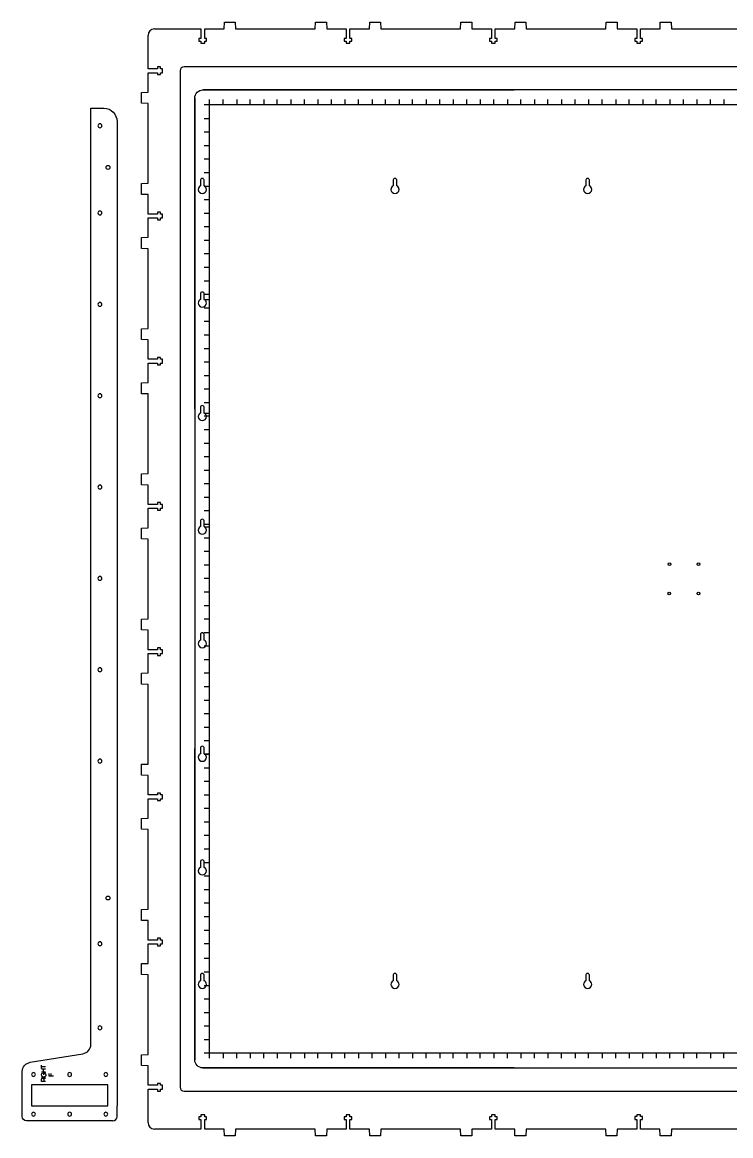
# Model space of a CAD drawing. Header units: millimetres. Extents: x -1108 to -58, y -862 to -39.
# Drawn here: x -1108 to -584, y -862 to -39 of the extents above; entities that cross this region are included whole.
import ezdxf

# ---------------------------------------------------------------- set-up
doc = ezdxf.new("R2010")
doc.units = ezdxf.units.MM
doc.layers.add('CUTS', color=1, linetype='Continuous', true_color=0xff0000)
doc.layers.add('TEXT', color=5, linetype='Continuous', true_color=0x0000ff)

msp = doc.modelspace()

# ---------------------------------------------------------------- linework, layer by layer
at = {"layer": 'CUTS', "color": 1, "lineweight": 25, "true_color": 0xff0000}
for p, q in [((-958.39, -43.39), (-958.19, -38.51)), ((-958.19, -38.51), (-950.16, -38.51)), ((-950.16, -38.51), (-949.96, -43.39)), ((-891.07, -43.39), (-890.87, -38.51)), ((-890.87, -38.51), (-882.83, -38.51)), ((-882.83, -38.51), (-882.63, -43.39)), ((-851.05, -43.39), (-850.85, -38.51)), ((-850.85, -38.51), (-842.82, -38.51)), ((-842.82, -38.51), (-842.62, -43.39)), ((-783.73, -43.39), (-783.53, -38.51)), ((-783.53, -38.51), (-775.49, -38.51)), ((-775.49, -38.51), (-775.29, -43.39)), ((-743.71, -43.39), (-743.51, -38.51)), ((-743.51, -38.51), (-735.48, -38.51)), ((-735.48, -38.51), (-735.28, -43.39)), ((-676.39, -43.39), (-676.19, -38.51)), ((-676.19, -38.51), (-668.15, -38.51)), ((-668.15, -38.51), (-667.95, -43.39)), ((-636.37, -43.39), (-636.17, -38.51)), ((-636.17, -38.51), (-628.14, -38.51)), ((-628.14, -38.51), (-627.94, -43.39)), ((-1014.67, -58.58), (-1014.67, -48.19)), ((-1009.87, -43.38), (-975.59, -43.38)), ((-975.59, -43.38), (-975.59, -50.4)), ((-972.79, -50.4), (-972.79, -43.38)), ((-972.79, -43.38), (-958.39, -43.39)), ((-949.96, -43.39), (-891.07, -43.39)), ((-882.63, -43.39), (-868.25, -43.39)), ((-868.25, -43.39), (-868.25, -50.4)), ((-865.45, -50.4), (-865.45, -43.38)), ((-865.45, -43.38), (-851.05, -43.39)), ((-842.62, -43.39), (-783.73, -43.39)), ((-775.29, -43.39), (-760.91, -43.39)), ((-760.91, -43.39), (-760.91, -50.4)), ((-758.11, -50.4), (-758.11, -43.38)), ((-758.11, -43.38), (-743.71, -43.39)), ((-735.28, -43.39), (-676.39, -43.39)), ((-667.95, -43.39), (-653.57, -43.39)), ((-653.57, -43.39), (-653.57, -50.4)), ((-650.77, -50.4), (-650.77, -43.38)), ((-650.77, -43.38), (-636.37, -43.39)), ((-627.94, -43.39), (-569.05, -43.39)), ((-975.59, -50.4), (-976.99, -50.4)), ((-976.99, -50.4), (-976.99, -52.6)), ((-976.99, -52.6), (-975.59, -52.6)), ((-975.59, -52.6), (-975.59, -54.05)), ((-975.59, -54.05), (-972.79, -54.05)), ((-971.39, -50.4), (-972.79, -50.4)), ((-972.79, -52.6), (-971.39, -52.6)), ((-972.79, -54.05), (-972.79, -52.6)), ((-971.39, -52.6), (-971.39, -50.4)), ((-868.25, -50.4), (-869.65, -50.4)), ((-869.65, -50.4), (-869.65, -52.6)), ((-869.65, -52.6), (-868.25, -52.6)), ((-868.25, -52.6), (-868.25, -54.05)), ((-868.25, -54.05), (-865.45, -54.05)), ((-864.05, -50.4), (-865.45, -50.4)), ((-865.45, -54.05), (-865.45, -52.6)), ((-865.45, -52.6), (-864.05, -52.6)), ((-864.05, -52.6), (-864.05, -50.4)), ((-760.91, -50.4), (-762.31, -50.4)), ((-762.31, -50.4), (-762.31, -52.6)), ((-762.31, -52.6), (-760.91, -52.6)), ((-760.91, -52.6), (-760.91, -54.05)), ((-760.91, -54.05), (-758.11, -54.05)), ((-756.71, -50.4), (-758.11, -50.4)), ((-758.11, -54.05), (-758.11, -52.6)), ((-758.11, -52.6), (-756.71, -52.6)), ((-756.71, -52.6), (-756.71, -50.4)), ((-653.57, -50.4), (-654.97, -50.4)), ((-654.97, -50.4), (-654.97, -52.6)), ((-654.97, -52.6), (-653.57, -52.6)), ((-653.57, -52.6), (-653.57, -54.05)), ((-653.57, -54.05), (-650.77, -54.05)), ((-649.37, -50.4), (-650.77, -50.4)), ((-650.77, -54.05), (-650.77, -52.6)), ((-650.77, -52.6), (-649.37, -52.6)), ((-649.37, -52.6), (-649.37, -50.4)), ((-1014.67, -72.98), (-1014.67, -58.58)), ((-1007.65, -72.98), (-1014.67, -72.98)), ((-1005.45, -71.58), (-1007.65, -71.58)), ((-1007.65, -71.58), (-1007.65, -72.98)), ((-1005.45, -72.98), (-1005.45, -71.58)), ((-1004.01, -72.98), (-1005.45, -72.98)), ((-1004.01, -75.78), (-1004.01, -72.98)), ((-232.23, -71.39), (-987.96, -71.4)), ((-1014.67, -75.78), (-1007.65, -75.78)), ((-1014.67, -90.15), (-1014.67, -75.78)), ((-1007.65, -75.78), (-1007.65, -77.18)), ((-1007.65, -77.18), (-1005.45, -77.18)), ((-1005.45, -77.18), (-1005.45, -75.78)), ((-1005.45, -75.78), (-1004.01, -75.78)), ((-990.96, -74.4), (-990.96, -825.74)), ((-1019.54, -90.35), (-1014.67, -90.15)), ((-1019.54, -98.39), (-1019.54, -90.35)), ((-263.24, -88.55), (-974.14, -88.55)), ((-1014.67, -98.59), (-1019.54, -98.39)), ((-1014.67, -157.49), (-1014.67, -98.59)), ((-980.15, -94.55), (-980.15, -805.45)), ((-1037.56, -112.01), (-1037.55, -358.62)), ((-1019.54, -157.69), (-1014.67, -157.49)), ((-1019.54, -165.72), (-1019.54, -157.69)), ((-1014.67, -165.92), (-1019.54, -165.72)), ((-1014.67, -180.32), (-1014.67, -165.92)), ((-1007.65, -180.32), (-1014.67, -180.32)), ((-1005.45, -178.92), (-1007.65, -178.92)), ((-1007.65, -178.92), (-1007.65, -180.32)), ((-1005.45, -180.32), (-1005.45, -178.92)), ((-1004.01, -180.32), (-1005.45, -180.32)), ((-1004.01, -183.12), (-1004.01, -180.32)), ((-1014.67, -183.12), (-1007.65, -183.12)), ((-1014.67, -197.49), (-1014.67, -183.12)), ((-1007.65, -183.12), (-1007.65, -184.52)), ((-1007.65, -184.52), (-1005.45, -184.52)), ((-1005.45, -184.52), (-1005.45, -183.12)), ((-1005.45, -183.12), (-1004.01, -183.12)), ((-1019.54, -197.69), (-1014.67, -197.49)), ((-1019.54, -205.73), (-1019.54, -197.69)), ((-1014.67, -205.93), (-1019.54, -205.73)), ((-1014.67, -264.83), (-1014.67, -205.93)), ((-1019.54, -265.03), (-1014.67, -264.83)), ((-1019.54, -273.06), (-1019.54, -265.03)), ((-1014.67, -273.26), (-1019.54, -273.06)), ((-1014.67, -287.66), (-1014.67, -273.26)), ((-1007.65, -287.66), (-1014.67, -287.66)), ((-1005.45, -286.26), (-1007.65, -286.26)), ((-1007.65, -286.26), (-1007.65, -287.66)), ((-1005.45, -287.66), (-1005.45, -286.26)), ((-1004.01, -287.66), (-1005.45, -287.66)), ((-1004.01, -290.46), (-1004.01, -287.66)), ((-1014.67, -290.46), (-1007.65, -290.46)), ((-1014.67, -304.83), (-1014.67, -290.46)), ((-1007.65, -290.46), (-1007.65, -291.86)), ((-1007.65, -291.86), (-1005.45, -291.86)), ((-1005.45, -291.86), (-1005.45, -290.46)), ((-1005.45, -290.46), (-1004.01, -290.46)), ((-1019.54, -305.03), (-1014.67, -304.83)), ((-1019.54, -313.07), (-1019.54, -305.03)), ((-1056.84, -794.2), (-1056.84, -313.39)), ((-1014.67, -313.27), (-1019.54, -313.07)), ((-1014.67, -372.17), (-1014.67, -313.27)), ((-1037.55, -358.62), (-1037.56, -592.82)), ((-1019.54, -372.37), (-1014.67, -372.17)), ((-1019.54, -380.4), (-1019.54, -372.37)), ((-1014.67, -380.6), (-1019.54, -380.4)), ((-1014.67, -394.99), (-1014.67, -380.6)), ((-1007.65, -394.99), (-1014.67, -394.99)), ((-1005.45, -393.59), (-1007.65, -393.59)), ((-1007.65, -393.59), (-1007.65, -394.99)), ((-1005.45, -394.99), (-1005.45, -393.59)), ((-1004.01, -394.99), (-1005.45, -394.99)), ((-1004.01, -397.79), (-1004.01, -394.99)), ((-1014.67, -397.79), (-1007.65, -397.79)), ((-1014.67, -412.17), (-1014.67, -397.79)), ((-1007.65, -397.79), (-1007.65, -399.19)), ((-1007.65, -399.19), (-1005.45, -399.19)), ((-1005.45, -399.19), (-1005.45, -397.79)), ((-1005.45, -397.79), (-1004.01, -397.79)), ((-1019.54, -412.37), (-1014.67, -412.17)), ((-1019.54, -420.41), (-1019.54, -412.37)), ((-1014.67, -420.61), (-1019.54, -420.41)), ((-1014.67, -479.51), (-1014.67, -420.61)), ((-1019.54, -479.71), (-1014.67, -479.51)), ((-1019.54, -487.74), (-1019.54, -479.71)), ((-1014.67, -487.94), (-1019.54, -487.74)), ((-1014.67, -502.33), (-1014.67, -487.94)), ((-1005.45, -500.93), (-1007.65, -500.93)), ((-1007.65, -500.93), (-1007.65, -502.33)), ((-1005.45, -502.33), (-1005.45, -500.93)), ((-1007.65, -502.33), (-1014.67, -502.33)), ((-1014.67, -505.13), (-1007.65, -505.13)), ((-1014.67, -519.51), (-1014.67, -505.13)), ((-1007.65, -505.13), (-1007.65, -506.53)), ((-1007.65, -506.53), (-1005.45, -506.53)), ((-1004.01, -502.33), (-1005.45, -502.33)), ((-1005.45, -506.53), (-1005.45, -505.13)), ((-1005.45, -505.13), (-1004.01, -505.13)), ((-1004.01, -505.13), (-1004.01, -502.33)), ((-1019.54, -519.71), (-1014.67, -519.51)), ((-1019.54, -527.75), (-1019.54, -519.71)), ((-1014.67, -527.95), (-1019.54, -527.75)), ((-1014.67, -586.85), (-1014.67, -527.95)), ((-1019.54, -587.05), (-1014.67, -586.85)), ((-1019.54, -595.08), (-1019.54, -587.05)), ((-1037.56, -592.82), (-1037.55, -839.43)), ((-1014.67, -595.28), (-1019.54, -595.08)), ((-1014.67, -609.67), (-1014.67, -595.28)), ((-1005.45, -608.27), (-1007.65, -608.27)), ((-1007.65, -608.27), (-1007.65, -609.67)), ((-1005.45, -609.67), (-1005.45, -608.27)), ((-1007.65, -609.67), (-1014.67, -609.67)), ((-1014.67, -612.47), (-1007.65, -612.47)), ((-1014.67, -626.85), (-1014.67, -612.47)), ((-1007.65, -612.47), (-1007.65, -613.87)), ((-1007.65, -613.87), (-1005.45, -613.87)), ((-1004.01, -609.67), (-1005.45, -609.67)), ((-1005.45, -613.87), (-1005.45, -612.47)), ((-1005.45, -612.47), (-1004.01, -612.47)), ((-1004.01, -612.47), (-1004.01, -609.67)), ((-1019.54, -627.05), (-1014.67, -626.85)), ((-1019.54, -635.09), (-1019.54, -627.05)), ((-1014.67, -635.29), (-1019.54, -635.09)), ((-1014.67, -694.19), (-1014.67, -635.29)), ((-1019.54, -694.39), (-1014.67, -694.19)), ((-1019.54, -702.42), (-1019.54, -694.39)), ((-1014.67, -702.62), (-1019.54, -702.42)), ((-1014.67, -717.01), (-1014.67, -702.62)), ((-1005.45, -715.61), (-1007.65, -715.61)), ((-1007.65, -715.61), (-1007.65, -717.01)), ((-1005.45, -717.01), (-1005.45, -715.61)), ((-1007.65, -717.01), (-1014.67, -717.01)), ((-1014.67, -719.81), (-1007.65, -719.81)), ((-1014.67, -734.19), (-1014.67, -719.81)), ((-1007.65, -719.81), (-1007.65, -721.21)), ((-1007.65, -721.21), (-1005.45, -721.21)), ((-1004.01, -717.01), (-1005.45, -717.01)), ((-1005.45, -721.21), (-1005.45, -719.81)), ((-1005.45, -719.81), (-1004.01, -719.81)), ((-1004.01, -719.81), (-1004.01, -717.01)), ((-1019.54, -734.39), (-1014.67, -734.19)), ((-1019.54, -742.43), (-1019.54, -734.39)), ((-1014.67, -742.63), (-1019.54, -742.43)), ((-1014.67, -801.53), (-1014.67, -742.63)), ((-1019.54, -801.73), (-1014.67, -801.53)), ((-1019.54, -809.76), (-1019.54, -801.73)), ((-1014.67, -809.96), (-1019.54, -809.76)), ((-1014.67, -824.35), (-1014.67, -809.96)), ((-974.14, -811.45), (-263.24, -811.45)), ((-1005.45, -822.95), (-1007.65, -822.95)), ((-1007.65, -822.95), (-1007.65, -824.35)), ((-1005.45, -824.35), (-1005.45, -822.95)), ((-1007.65, -824.35), (-1014.67, -824.35)), ((-1014.67, -827.15), (-1007.65, -827.15)), ((-1014.67, -851.94), (-1014.67, -827.15)), ((-1007.65, -827.15), (-1007.65, -828.55)), ((-1007.65, -828.55), (-1005.45, -828.55)), ((-1004.01, -824.35), (-1005.45, -824.35)), ((-1005.45, -828.55), (-1005.45, -827.15)), ((-1005.45, -827.15), (-1004.01, -827.15)), ((-1004.01, -827.15), (-1004.01, -824.35)), ((-987.96, -828.74), (-232.23, -828.74)), ((-975.59, -847.53), (-976.99, -847.53)), ((-976.99, -847.53), (-976.99, -849.73)), ((-975.59, -846.08), (-975.59, -847.53)), ((-972.79, -846.08), (-975.59, -846.08)), ((-972.79, -847.53), (-972.79, -846.08)), ((-971.39, -847.53), (-972.79, -847.53)), ((-971.39, -849.73), (-971.39, -847.53)), ((-868.25, -847.53), (-869.65, -847.53)), ((-869.65, -847.53), (-869.65, -849.73)), ((-865.45, -846.08), (-868.25, -846.08)), ((-868.25, -846.08), (-868.25, -847.53)), ((-865.45, -847.53), (-865.45, -846.08)), ((-864.05, -847.53), (-865.45, -847.53)), ((-864.05, -849.73), (-864.05, -847.53)), ((-760.91, -847.53), (-762.31, -847.53)), ((-762.31, -847.53), (-762.31, -849.73)), ((-758.11, -846.08), (-760.91, -846.08)), ((-760.91, -846.08), (-760.91, -847.53)), ((-758.11, -847.53), (-758.11, -846.08)), ((-756.71, -847.53), (-758.11, -847.53)), ((-756.71, -849.73), (-756.71, -847.53)), ((-653.57, -847.52), (-654.97, -847.52)), ((-654.97, -847.52), (-654.97, -849.72)), ((-650.77, -846.08), (-653.57, -846.08)), ((-653.57, -846.08), (-653.57, -847.52)), ((-650.77, -847.52), (-650.77, -846.08)), ((-649.37, -847.52), (-650.77, -847.52)), ((-649.37, -849.72), (-649.37, -847.52)), ((-1040.55, -850.55), (-1104.56, -850.55)), ((-976.99, -849.73), (-975.59, -849.73)), ((-975.59, -849.73), (-975.59, -856.74)), ((-972.79, -856.74), (-972.79, -849.73)), ((-972.79, -849.73), (-971.39, -849.73)), ((-869.65, -849.73), (-868.25, -849.73)), ((-868.25, -849.73), (-868.25, -856.74)), ((-865.45, -856.74), (-865.45, -849.73)), ((-865.45, -849.73), (-864.05, -849.73)), ((-762.31, -849.73), (-760.91, -849.73)), ((-760.91, -849.73), (-760.91, -856.74)), ((-758.11, -856.74), (-758.11, -849.73)), ((-758.11, -849.73), (-756.71, -849.73)), ((-654.97, -849.72), (-653.57, -849.72)), ((-653.57, -849.72), (-653.57, -856.74)), ((-650.77, -849.72), (-649.37, -849.72)), ((-650.77, -856.74), (-650.77, -849.72)), ((-975.59, -856.74), (-1009.87, -856.74)), ((-958.41, -856.74), (-972.79, -856.74)), ((-958.21, -861.62), (-958.41, -856.74)), ((-950.18, -861.62), (-958.21, -861.62)), ((-949.98, -856.74), (-950.18, -861.62)), ((-891.08, -856.74), (-949.98, -856.74)), ((-890.88, -861.62), (-891.08, -856.74)), ((-882.85, -861.62), (-890.88, -861.62)), ((-882.65, -856.74), (-882.85, -861.62)), ((-868.25, -856.74), (-882.65, -856.74)), ((-851.07, -856.74), (-865.45, -856.74)), ((-850.87, -861.62), (-851.07, -856.74)), ((-842.84, -861.62), (-850.87, -861.62)), ((-842.64, -856.74), (-842.84, -861.62)), ((-783.74, -856.74), (-842.64, -856.74)), ((-783.54, -861.62), (-783.74, -856.74)), ((-775.51, -861.62), (-783.54, -861.62)), ((-775.31, -856.74), (-775.51, -861.62)), ((-760.91, -856.74), (-775.31, -856.74)), ((-743.73, -856.74), (-758.11, -856.74)), ((-743.53, -861.62), (-743.73, -856.74)), ((-735.5, -861.62), (-743.53, -861.62)), ((-735.3, -856.74), (-735.5, -861.62)), ((-676.4, -856.74), (-735.3, -856.74)), ((-676.2, -861.62), (-676.4, -856.74)), ((-668.17, -861.62), (-676.2, -861.62)), ((-667.97, -856.74), (-668.17, -861.62)), ((-653.57, -856.74), (-667.97, -856.74)), ((-636.39, -856.74), (-650.77, -856.74)), ((-636.19, -861.62), (-636.39, -856.74)), ((-628.16, -861.62), (-636.19, -861.62)), ((-627.96, -856.74), (-628.16, -861.62)), ((-569.06, -856.74), (-627.96, -856.74))]:
    msp.add_line(p, q, dxfattribs=at)
for points in [[(-974.14, -88.55), (-744.14, -88.55)], [(-980.15, -324.55), (-980.15, -94.55)], [(-1056.84, -313.39), (-1056.84, -102.01), (-1047.2, -102.01)], [(-975.96, -155.49), (-975.96, -159.49)], [(-973.16, -159.49), (-973.16, -155.49)], [(-833.61, -155.49), (-833.61, -159.49)], [(-830.81, -159.49), (-830.81, -155.49)], [(-691.27, -155.49), (-691.27, -159.49)], [(-688.47, -159.49), (-688.47, -155.49)], [(-975.96, -239.44), (-975.96, -243.44)], [(-973.16, -243.44), (-973.16, -239.44)], [(-975.96, -323.4), (-975.96, -327.4)], [(-973.16, -327.4), (-973.16, -323.4)], [(-975.96, -407.35), (-975.96, -411.35)], [(-973.16, -411.35), (-973.16, -407.35)], [(-975.96, -491.3), (-975.96, -495.31)], [(-973.16, -495.31), (-973.16, -491.3)], [(-980.15, -805.45), (-980.15, -575.45)], [(-975.96, -575.26), (-975.96, -579.26)], [(-973.16, -579.26), (-973.16, -575.26)], [(-973.21, -579.55), (-969.15, -579.55)], [(-975.96, -659.21), (-975.96, -663.21)], [(-973.16, -663.21), (-973.16, -659.21)], [(-975.96, -743.13), (-975.96, -747.13)], [(-973.16, -747.13), (-973.16, -743.13)], [(-833.61, -743.16), (-833.61, -747.17)], [(-830.81, -747.17), (-830.81, -743.16)], [(-691.27, -743.16), (-691.27, -747.17)], [(-688.47, -747.17), (-688.47, -743.16)], [(-1101.61, -807.33), (-1062.79, -800.97)], [(-1107.56, -847.55), (-1107.56, -814.1)], [(-744.14, -811.45), (-974.14, -811.45), (-974.14, -811.45)], [(-1044.26, -824), (-1100.86, -824), (-1100.86, -839.45), (-1044.26, -839.45), (-1044.26, -824), (-1044.26, -824)], [(-1037.55, -847.55), (-1037.55, -839.43)]]:
    msp.add_lwpolyline(points, dxfattribs=at)
for centre, start, end in [((-987.96, -74.4), 90.0009, 180.00027), ((-987.96, -825.74), 180.00027, 269.99999)]:
    msp.add_arc(centre, 3, start, end, dxfattribs=at)
for points in [[(-1009.87, -43.38), (-1012.51, -43.38), (-1014.67, -45.55), (-1014.67, -48.19)], [(-980.15, -94.55), (-980.15, -91.23), (-977.46, -88.55), (-974.14, -88.55)], [(-1047.2, -102.01), (-1041.89, -102.01), (-1037.56, -106.51), (-1037.56, -112.01)], [(-1050.19, -113.6), (-1050.98, -113.6), (-1051.62, -114.24), (-1051.62, -115.03)], [(-1051.62, -115.03), (-1051.62, -115.82), (-1050.98, -116.45), (-1050.19, -116.45)], [(-1048.77, -115.03), (-1048.77, -114.24), (-1049.41, -113.6), (-1050.19, -113.6)], [(-1050.19, -116.45), (-1049.41, -116.45), (-1048.77, -115.82), (-1048.77, -115.03)], [(-1045.65, -145.8), (-1045.65, -145.02), (-1045.01, -144.38), (-1044.22, -144.38)], [(-1044.22, -147.23), (-1045.01, -147.23), (-1045.65, -146.59), (-1045.65, -145.8)], [(-1044.22, -144.38), (-1043.44, -144.38), (-1042.8, -145.02), (-1042.8, -145.8)], [(-1042.8, -145.8), (-1042.8, -146.59), (-1043.44, -147.23), (-1044.22, -147.23)], [(-974.56, -153.99), (-975.39, -153.99), (-975.96, -154.66), (-975.96, -155.49)], [(-973.16, -155.49), (-973.16, -154.66), (-973.73, -153.99), (-974.56, -153.99)], [(-832.21, -153.99), (-833.04, -153.99), (-833.61, -154.66), (-833.61, -155.49)], [(-830.81, -155.49), (-830.81, -154.66), (-831.38, -153.99), (-832.21, -153.99)], [(-689.87, -153.99), (-690.7, -153.99), (-691.27, -154.66), (-691.27, -155.49)], [(-688.47, -155.49), (-688.47, -154.66), (-689.04, -153.99), (-689.87, -153.99)], [(-975.96, -159.49), (-976.85, -160.01), (-977.56, -160.98), (-977.56, -162.09)], [(-977.56, -162.09), (-977.56, -163.74), (-976.21, -165.09), (-974.56, -165.09)], [(-974.56, -165.09), (-972.9, -165.09), (-971.56, -163.74), (-971.56, -162.09)], [(-971.56, -162.09), (-971.56, -160.98), (-972.26, -160.01), (-973.16, -159.49)], [(-833.61, -159.49), (-834.51, -160.01), (-835.21, -160.98), (-835.21, -162.09)], [(-835.21, -162.09), (-835.21, -163.74), (-833.87, -165.09), (-832.21, -165.09)], [(-832.21, -165.09), (-830.56, -165.09), (-829.21, -163.74), (-829.21, -162.09)], [(-829.21, -162.09), (-829.21, -160.98), (-829.92, -160.01), (-830.81, -159.49)], [(-691.27, -159.49), (-692.16, -160.01), (-692.87, -160.98), (-692.87, -162.09)], [(-692.87, -162.09), (-692.87, -163.74), (-691.52, -165.09), (-689.87, -165.09)], [(-689.87, -165.09), (-688.21, -165.09), (-686.87, -163.74), (-686.87, -162.09)], [(-686.87, -162.09), (-686.87, -160.98), (-687.57, -160.01), (-688.47, -159.49)], [(-1050.19, -178.05), (-1050.98, -178.05), (-1051.62, -178.69), (-1051.62, -179.48)], [(-1051.62, -179.48), (-1051.62, -180.27), (-1050.98, -180.9), (-1050.19, -180.9)], [(-1048.77, -179.48), (-1048.77, -178.69), (-1049.41, -178.05), (-1050.19, -178.05)], [(-1050.19, -180.9), (-1049.41, -180.9), (-1048.77, -180.27), (-1048.77, -179.48)], [(-974.56, -237.94), (-975.39, -237.94), (-975.96, -238.62), (-975.96, -239.44)], [(-973.16, -239.44), (-973.16, -238.62), (-973.73, -237.94), (-974.56, -237.94)], [(-1050.19, -245.63), (-1050.98, -245.63), (-1051.62, -246.27), (-1051.62, -247.06)], [(-1048.77, -247.06), (-1048.77, -246.27), (-1049.41, -245.63), (-1050.19, -245.63)], [(-975.96, -243.44), (-976.85, -243.96), (-977.56, -244.93), (-977.56, -246.04)], [(-977.56, -246.04), (-977.56, -247.7), (-976.21, -249.04), (-974.56, -249.04)], [(-974.56, -249.04), (-972.9, -249.04), (-971.56, -247.7), (-971.56, -246.04)], [(-971.56, -246.04), (-971.56, -244.93), (-972.26, -243.96), (-973.16, -243.44)], [(-1051.62, -247.06), (-1051.62, -247.84), (-1050.98, -248.48), (-1050.19, -248.48)], [(-1050.19, -248.48), (-1049.41, -248.48), (-1048.77, -247.84), (-1048.77, -247.06)], [(-1050.19, -313.16), (-1050.98, -313.16), (-1051.62, -313.8), (-1051.62, -314.59)], [(-1051.62, -314.59), (-1051.62, -315.37), (-1050.98, -316.01), (-1050.19, -316.01)], [(-1048.77, -314.59), (-1048.77, -313.8), (-1049.41, -313.16), (-1050.19, -313.16)], [(-1050.19, -316.01), (-1049.41, -316.01), (-1048.77, -315.37), (-1048.77, -314.59)], [(-975.96, -327.4), (-976.85, -327.92), (-977.56, -328.88), (-977.56, -329.99)], [(-974.56, -321.9), (-975.39, -321.9), (-975.96, -322.57), (-975.96, -323.4)], [(-973.16, -323.4), (-973.16, -322.57), (-973.73, -321.9), (-974.56, -321.9)], [(-971.56, -329.99), (-971.56, -328.88), (-972.26, -327.92), (-973.16, -327.4)], [(-977.56, -329.99), (-977.56, -331.65), (-976.21, -332.99), (-974.56, -332.99)], [(-974.56, -332.99), (-972.9, -332.99), (-971.56, -331.65), (-971.56, -329.99)], [(-1050.19, -380.67), (-1050.98, -380.67), (-1051.62, -381.31), (-1051.62, -382.1)], [(-1051.62, -382.1), (-1051.62, -382.89), (-1050.98, -383.52), (-1050.19, -383.52)], [(-1048.77, -382.1), (-1048.77, -381.31), (-1049.41, -380.67), (-1050.19, -380.67)], [(-1050.19, -383.52), (-1049.41, -383.52), (-1048.77, -382.89), (-1048.77, -382.1)], [(-975.96, -411.35), (-976.85, -411.87), (-977.56, -412.84), (-977.56, -413.95)], [(-974.56, -405.85), (-975.39, -405.85), (-975.96, -406.52), (-975.96, -407.35)], [(-973.16, -407.35), (-973.16, -406.52), (-973.73, -405.85), (-974.56, -405.85)], [(-971.56, -413.95), (-971.56, -412.84), (-972.26, -411.87), (-973.16, -411.35)], [(-977.56, -413.95), (-977.56, -415.6), (-976.21, -416.95), (-974.56, -416.95)], [(-974.56, -416.95), (-972.9, -416.95), (-971.56, -415.6), (-971.56, -413.95)], [(-630.46, -439.15), (-630.46, -438.6), (-630.01, -438.15), (-629.46, -438.15)], [(-629.46, -440.15), (-630.01, -440.15), (-630.46, -439.71), (-630.46, -439.15)], [(-629.46, -438.15), (-628.91, -438.15), (-628.46, -438.6), (-628.46, -439.15)], [(-628.46, -439.15), (-628.46, -439.71), (-628.91, -440.15), (-629.46, -440.15)], [(-608.86, -439.15), (-608.86, -438.6), (-608.41, -438.15), (-607.86, -438.15)], [(-607.86, -440.15), (-608.41, -440.15), (-608.86, -439.71), (-608.86, -439.15)], [(-607.86, -438.15), (-607.31, -438.15), (-606.86, -438.6), (-606.86, -439.15)], [(-606.86, -439.15), (-606.86, -439.71), (-607.31, -440.15), (-607.86, -440.15)], [(-1050.19, -448.19), (-1050.98, -448.19), (-1051.62, -448.82), (-1051.62, -449.61)], [(-1051.62, -449.61), (-1051.62, -450.4), (-1050.98, -451.04), (-1050.19, -451.04)], [(-1048.77, -449.61), (-1048.77, -448.82), (-1049.41, -448.19), (-1050.19, -448.19)], [(-1050.19, -451.04), (-1049.41, -451.04), (-1048.77, -450.4), (-1048.77, -449.61)], [(-630.52, -460.81), (-630.52, -460.26), (-630.07, -459.81), (-629.52, -459.81)], [(-629.52, -461.81), (-630.07, -461.81), (-630.52, -461.36), (-630.52, -460.81)], [(-629.52, -459.81), (-628.97, -459.81), (-628.52, -460.26), (-628.52, -460.81)], [(-628.52, -460.81), (-628.52, -461.36), (-628.97, -461.81), (-629.52, -461.81)], [(-608.86, -460.81), (-608.86, -460.26), (-608.41, -459.81), (-607.86, -459.81)], [(-607.86, -461.81), (-608.41, -461.81), (-608.86, -461.36), (-608.86, -460.81)], [(-607.86, -459.81), (-607.31, -459.81), (-606.86, -460.26), (-606.86, -460.81)], [(-606.86, -460.81), (-606.86, -461.36), (-607.31, -461.81), (-607.86, -461.81)], [(-974.56, -489.8), (-975.39, -489.8), (-975.96, -490.48), (-975.96, -491.3)], [(-973.16, -491.3), (-973.16, -490.48), (-973.73, -489.8), (-974.56, -489.8)], [(-975.96, -495.31), (-976.85, -495.82), (-977.56, -496.79), (-977.56, -497.9)], [(-977.56, -497.9), (-977.56, -499.56), (-976.21, -500.9), (-974.56, -500.9)], [(-974.56, -500.9), (-972.9, -500.9), (-971.56, -499.56), (-971.56, -497.9)], [(-971.56, -497.9), (-971.56, -496.79), (-972.26, -495.82), (-973.16, -495.31)], [(-1050.19, -515.7), (-1050.98, -515.7), (-1051.62, -516.34), (-1051.62, -517.12)], [(-1051.62, -517.12), (-1051.62, -517.91), (-1050.98, -518.55), (-1050.19, -518.55)], [(-1048.77, -517.12), (-1048.77, -516.34), (-1049.41, -515.7), (-1050.19, -515.7)], [(-1050.19, -518.55), (-1049.41, -518.55), (-1048.77, -517.91), (-1048.77, -517.12)], [(-974.56, -573.76), (-975.39, -573.76), (-975.96, -574.43), (-975.96, -575.26)], [(-973.16, -575.26), (-973.16, -574.43), (-973.73, -573.76), (-974.56, -573.76)], [(-1050.19, -583.21), (-1050.98, -583.21), (-1051.62, -583.85), (-1051.62, -584.64)], [(-1048.77, -584.64), (-1048.77, -583.85), (-1049.41, -583.21), (-1050.19, -583.21)], [(-975.96, -579.26), (-976.85, -579.78), (-977.56, -580.74), (-977.56, -581.85)], [(-977.56, -581.85), (-977.56, -583.51), (-976.21, -584.85), (-974.56, -584.85)], [(-974.56, -584.85), (-972.9, -584.85), (-971.56, -583.51), (-971.56, -581.85)], [(-971.56, -581.85), (-971.56, -580.74), (-972.26, -579.78), (-973.16, -579.26)], [(-1051.62, -584.64), (-1051.62, -585.42), (-1050.98, -586.06), (-1050.19, -586.06)], [(-1050.19, -586.06), (-1049.41, -586.06), (-1048.77, -585.42), (-1048.77, -584.64)], [(-974.56, -657.71), (-975.39, -657.71), (-975.96, -658.38), (-975.96, -659.21)], [(-973.16, -659.21), (-973.16, -658.38), (-973.73, -657.71), (-974.56, -657.71)], [(-975.96, -663.21), (-976.85, -663.73), (-977.56, -664.7), (-977.56, -665.81)], [(-977.56, -665.81), (-977.56, -667.46), (-976.21, -668.81), (-974.56, -668.81)], [(-974.56, -668.81), (-972.9, -668.81), (-971.56, -667.46), (-971.56, -665.81)], [(-971.56, -665.81), (-971.56, -664.7), (-972.26, -663.73), (-973.16, -663.21)], [(-1045.65, -685.91), (-1045.65, -685.12), (-1045.01, -684.48), (-1044.22, -684.48)], [(-1044.22, -687.33), (-1045.01, -687.33), (-1045.65, -686.69), (-1045.65, -685.91)], [(-1044.22, -684.48), (-1043.44, -684.48), (-1042.8, -685.12), (-1042.8, -685.91)], [(-1042.8, -685.91), (-1042.8, -686.69), (-1043.44, -687.33), (-1044.22, -687.33)], [(-1050.19, -718.24), (-1050.98, -718.24), (-1051.62, -718.88), (-1051.62, -719.66)], [(-1051.62, -719.66), (-1051.62, -720.45), (-1050.98, -721.09), (-1050.19, -721.09)], [(-1048.77, -719.66), (-1048.77, -718.88), (-1049.41, -718.24), (-1050.19, -718.24)], [(-1050.19, -721.09), (-1049.41, -721.09), (-1048.77, -720.45), (-1048.77, -719.66)], [(-975.96, -747.13), (-976.85, -747.65), (-977.56, -748.61), (-977.56, -749.72)], [(-974.56, -741.63), (-975.39, -741.63), (-975.96, -742.3), (-975.96, -743.13)], [(-973.16, -743.13), (-973.16, -742.3), (-973.73, -741.63), (-974.56, -741.63)], [(-971.56, -749.72), (-971.56, -748.61), (-972.26, -747.65), (-973.16, -747.13)], [(-833.61, -747.17), (-834.51, -747.68), (-835.21, -748.65), (-835.21, -749.76)], [(-832.21, -741.66), (-833.04, -741.66), (-833.61, -742.34), (-833.61, -743.16)], [(-830.81, -743.16), (-830.81, -742.34), (-831.38, -741.66), (-832.21, -741.66)], [(-829.21, -749.76), (-829.21, -748.65), (-829.92, -747.68), (-830.81, -747.17)], [(-691.27, -747.17), (-692.16, -747.68), (-692.87, -748.65), (-692.87, -749.76)], [(-689.87, -741.66), (-690.7, -741.66), (-691.27, -742.34), (-691.27, -743.16)], [(-688.47, -743.16), (-688.47, -742.34), (-689.04, -741.66), (-689.87, -741.66)], [(-686.87, -749.76), (-686.87, -748.65), (-687.57, -747.68), (-688.47, -747.17)], [(-977.56, -749.72), (-977.56, -751.38), (-976.21, -752.72), (-974.56, -752.72)], [(-974.56, -752.72), (-972.9, -752.72), (-971.56, -751.38), (-971.56, -749.72)], [(-835.21, -749.76), (-835.21, -751.42), (-833.87, -752.76), (-832.21, -752.76)], [(-832.21, -752.76), (-830.56, -752.76), (-829.21, -751.42), (-829.21, -749.76)], [(-692.87, -749.76), (-692.87, -751.42), (-691.52, -752.76), (-689.87, -752.76)], [(-689.87, -752.76), (-688.21, -752.76), (-686.87, -751.42), (-686.87, -749.76)], [(-1050.19, -780.45), (-1050.98, -780.45), (-1051.62, -781.09), (-1051.62, -781.88)], [(-1051.62, -781.88), (-1051.62, -782.66), (-1050.98, -783.3), (-1050.19, -783.3)], [(-1048.77, -781.88), (-1048.77, -781.09), (-1049.41, -780.45), (-1050.19, -780.45)], [(-1050.19, -783.3), (-1049.41, -783.3), (-1048.77, -782.66), (-1048.77, -781.88)], [(-1062.79, -800.97), (-1059.51, -800.55), (-1056.84, -797.5), (-1056.84, -794.2)], [(-974.14, -811.45), (-977.46, -811.45), (-980.15, -808.77), (-980.15, -805.45)], [(-1107.56, -814.1), (-1107.56, -810.8), (-1104.88, -807.76), (-1101.61, -807.33)], [(-1099.28, -814.89), (-1100.07, -814.89), (-1100.71, -815.53), (-1100.71, -816.32)], [(-1100.71, -816.32), (-1100.71, -817.1), (-1100.07, -817.74), (-1099.28, -817.74)], [(-1097.86, -816.32), (-1097.86, -815.53), (-1098.49, -814.89), (-1099.28, -814.89)], [(-1099.28, -817.74), (-1098.49, -817.74), (-1097.86, -817.1), (-1097.86, -816.32)], [(-1072.56, -814.89), (-1073.34, -814.89), (-1073.98, -815.53), (-1073.98, -816.32)], [(-1073.98, -816.32), (-1073.98, -817.1), (-1073.34, -817.74), (-1072.56, -817.74)], [(-1071.13, -816.32), (-1071.13, -815.53), (-1071.77, -814.89), (-1072.56, -814.89)], [(-1072.56, -817.74), (-1071.77, -817.74), (-1071.13, -817.1), (-1071.13, -816.32)], [(-1045.83, -814.89), (-1046.62, -814.89), (-1047.26, -815.53), (-1047.26, -816.32)], [(-1047.26, -816.32), (-1047.26, -817.1), (-1046.62, -817.74), (-1045.83, -817.74)], [(-1044.41, -816.32), (-1044.41, -815.53), (-1045.04, -814.89), (-1045.83, -814.89)], [(-1045.83, -817.74), (-1045.04, -817.74), (-1044.41, -817.1), (-1044.41, -816.32)], [(-1104.56, -850.55), (-1106.2, -850.55), (-1107.56, -849.2), (-1107.56, -847.55)], [(-1099.28, -844.21), (-1100.07, -844.21), (-1100.71, -844.84), (-1100.71, -845.63)], [(-1100.71, -845.63), (-1100.71, -846.42), (-1100.07, -847.06), (-1099.28, -847.06)], [(-1097.86, -845.63), (-1097.86, -844.84), (-1098.49, -844.21), (-1099.28, -844.21)], [(-1099.28, -847.06), (-1098.49, -847.06), (-1097.86, -846.42), (-1097.86, -845.63)], [(-1072.56, -844.21), (-1073.34, -844.21), (-1073.98, -844.84), (-1073.98, -845.63)], [(-1073.98, -845.63), (-1073.98, -846.42), (-1073.34, -847.06), (-1072.56, -847.06)], [(-1071.13, -845.63), (-1071.13, -844.84), (-1071.77, -844.21), (-1072.56, -844.21)], [(-1072.56, -847.06), (-1071.77, -847.06), (-1071.13, -846.42), (-1071.13, -845.63)], [(-1045.83, -844.21), (-1046.62, -844.21), (-1047.26, -844.84), (-1047.26, -845.63)], [(-1047.26, -845.63), (-1047.26, -846.42), (-1046.62, -847.06), (-1045.83, -847.06)], [(-1044.41, -845.63), (-1044.41, -844.84), (-1045.04, -844.21), (-1045.83, -844.21)], [(-1045.83, -847.06), (-1045.04, -847.06), (-1044.41, -846.42), (-1044.41, -845.63)], [(-1040.55, -850.55), (-1038.9, -850.55), (-1037.55, -849.2), (-1037.55, -847.55)], [(-1014.67, -851.94), (-1014.67, -854.58), (-1012.51, -856.74), (-1009.87, -856.74)]]:
    msp.add_open_spline(points, degree=3, dxfattribs=at)
at = {"layer": 'TEXT', "color": 5, "lineweight": 25, "true_color": 0x0000ff}
for points in [[(-969.15, -323.4), (-969.15, -95.7)], [(-959.15, -99.55), (-959.15, -95.7)], [(-949.15, -95.7), (-949.15, -99.55)], [(-939.15, -99.55), (-939.15, -95.7)], [(-929.15, -95.7), (-929.15, -99.55)], [(-919.14, -99.55), (-919.14, -95.7)], [(-909.14, -95.7), (-909.14, -99.55)], [(-899.14, -99.55), (-899.14, -95.7)], [(-889.14, -95.7), (-889.14, -99.55)], [(-879.14, -99.55), (-879.14, -95.7)], [(-869.14, -95.7), (-869.14, -99.55)], [(-859.14, -99.55), (-859.14, -95.7)], [(-849.14, -95.7), (-849.14, -99.55)], [(-839.14, -99.55), (-839.14, -95.7)], [(-829.14, -95.7), (-829.14, -99.55)], [(-819.14, -99.55), (-819.14, -95.7)], [(-809.14, -95.7), (-809.14, -99.55)], [(-799.14, -99.55), (-799.14, -95.7)], [(-789.14, -95.7), (-789.14, -99.55)], [(-779.14, -99.55), (-779.14, -95.7)], [(-769.14, -95.7), (-769.14, -99.55)], [(-759.14, -99.55), (-759.14, -95.7)], [(-759.14, -99.55), (-759.14, -95.7)], [(-749.14, -95.7), (-749.14, -99.55)], [(-739.14, -99.55), (-739.14, -95.7)], [(-729.14, -95.7), (-729.14, -99.55)], [(-719.14, -99.55), (-719.14, -95.7)], [(-709.14, -95.7), (-709.14, -99.55)], [(-699.14, -99.55), (-699.14, -95.7)], [(-689.14, -95.7), (-689.14, -99.55)], [(-679.14, -99.55), (-679.14, -95.7)], [(-669.14, -95.7), (-669.14, -99.55)], [(-659.14, -99.55), (-659.14, -95.7)], [(-649.14, -95.7), (-649.14, -99.55)], [(-639.14, -99.55), (-639.14, -95.7)], [(-629.14, -95.7), (-629.14, -99.55)], [(-619.14, -99.55), (-619.14, -95.7)], [(-609.14, -95.7), (-609.14, -99.55)], [(-599.14, -99.55), (-599.14, -95.7)], [(-589.14, -95.7), (-589.14, -99.55)], [(-745.08, -99.55), (-973.21, -99.55)], [(-545.08, -99.55), (-773.2, -99.55)], [(-973.21, -109.55), (-969.15, -109.55)], [(-973.21, -119.55), (-969.15, -119.55)], [(-973.21, -129.55), (-969.15, -129.55)], [(-973.21, -139.55), (-969.15, -139.55)], [(-973.21, -149.55), (-969.15, -149.55)], [(-973.21, -159.55), (-969.15, -159.55)], [(-973.21, -169.55), (-969.15, -169.55)], [(-973.21, -179.55), (-969.15, -179.55)], [(-973.21, -189.55), (-969.15, -189.55)], [(-973.21, -199.55), (-969.15, -199.55)], [(-973.21, -209.55), (-969.15, -209.55)], [(-973.21, -219.55), (-969.15, -219.55)], [(-973.21, -229.55), (-969.15, -229.55)], [(-973.21, -239.55), (-969.15, -239.55)], [(-973.21, -243.5), (-969.15, -243.5)], [(-973.21, -249.55), (-969.15, -249.55)], [(-973.21, -259.55), (-969.15, -259.55)], [(-973.21, -269.55), (-969.15, -269.55)], [(-973.21, -279.55), (-969.15, -279.55)], [(-973.21, -289.55), (-969.15, -289.55)], [(-969.15, -523.4), (-969.15, -295.7)], [(-973.21, -299.55), (-969.15, -299.55)], [(-973.21, -309.55), (-969.15, -309.55)], [(-973.21, -319.55), (-969.15, -319.55)], [(-973.21, -327.46), (-969.15, -327.46)], [(-973.21, -329.55), (-969.15, -329.55)], [(-973.21, -339.55), (-969.15, -339.55)], [(-973.21, -349.55), (-969.15, -349.55)], [(-973.21, -359.55), (-969.15, -359.55)], [(-973.21, -369.55), (-969.15, -369.55)], [(-973.21, -379.55), (-969.15, -379.55)], [(-973.21, -389.55), (-969.15, -389.55)], [(-973.21, -399.55), (-969.15, -399.55)], [(-973.21, -409.55), (-969.15, -409.55)], [(-973.21, -411.41), (-969.15, -411.41)], [(-973.21, -419.55), (-969.15, -419.55)], [(-973.21, -429.55), (-969.15, -429.55)], [(-973.21, -439.55), (-969.15, -439.55)], [(-973.21, -449.55), (-969.15, -449.55)], [(-973.21, -459.55), (-969.15, -459.55)], [(-973.21, -469.55), (-969.15, -469.55)], [(-973.21, -479.55), (-969.15, -479.55)], [(-973.21, -489.55), (-969.15, -489.55)], [(-973.21, -499.55), (-969.15, -499.55)], [(-973.21, -509.55), (-969.15, -509.55)], [(-969.15, -733.4), (-969.15, -505.7)], [(-973.21, -519.55), (-969.15, -519.55)], [(-973.21, -529.55), (-969.15, -529.55)], [(-973.21, -539.55), (-969.15, -539.55)], [(-973.21, -549.55), (-969.15, -549.55)], [(-973.21, -559.55), (-969.15, -559.55)], [(-973.21, -569.55), (-969.15, -569.55)], [(-973.21, -579.32), (-969.15, -579.32)], [(-969.15, -804.3), (-969.15, -576.6)], [(-973.21, -589.55), (-969.15, -589.55)], [(-973.21, -599.55), (-969.15, -599.55)], [(-973.21, -609.55), (-969.15, -609.55)], [(-973.21, -619.55), (-969.15, -619.55)], [(-973.21, -629.55), (-969.15, -629.55)], [(-973.21, -639.55), (-969.15, -639.55)], [(-973.21, -649.55), (-969.15, -649.55)], [(-973.21, -659.55), (-969.15, -659.55)], [(-973.21, -669.55), (-969.15, -669.55)], [(-973.21, -679.55), (-969.15, -679.55)], [(-973.21, -689.55), (-969.15, -689.55)], [(-973.21, -699.55), (-969.15, -699.55)], [(-973.21, -709.55), (-969.15, -709.55)], [(-973.21, -719.55), (-969.15, -719.55)], [(-973.21, -730.45), (-969.15, -730.45)], [(-973.21, -740.45), (-969.15, -740.45)], [(-973.21, -750.45), (-969.15, -750.45)], [(-973.21, -760.45), (-969.15, -760.45)], [(-973.21, -770.45), (-969.15, -770.45)], [(-973.21, -780.45), (-969.15, -780.45)], [(-973.21, -790.45), (-969.15, -790.45)], [(-973.21, -800.45), (-745.08, -800.45)], [(-959.15, -800.45), (-959.15, -804.3)], [(-949.15, -804.3), (-949.15, -800.45)], [(-939.15, -800.45), (-939.15, -804.3)], [(-929.15, -804.3), (-929.15, -800.45)], [(-919.14, -800.45), (-919.14, -804.3)], [(-909.14, -804.3), (-909.14, -800.45)], [(-899.14, -800.45), (-899.14, -804.3)], [(-889.14, -804.3), (-889.14, -800.45)], [(-879.14, -800.45), (-879.14, -804.3)], [(-869.14, -804.3), (-869.14, -800.45)], [(-859.14, -800.45), (-859.14, -804.3)], [(-849.14, -804.3), (-849.14, -800.45)], [(-839.14, -800.45), (-839.14, -804.3)], [(-829.14, -804.3), (-829.14, -800.45)], [(-819.14, -800.45), (-819.14, -804.3)], [(-809.14, -804.3), (-809.14, -800.45)], [(-799.14, -800.45), (-799.14, -804.3)], [(-789.14, -804.3), (-789.14, -800.45)], [(-779.14, -800.45), (-779.14, -804.3)], [(-773.2, -800.45), (-545.08, -800.45)], [(-769.14, -804.3), (-769.14, -800.45)], [(-759.14, -800.45), (-759.14, -804.3)], [(-759.14, -800.45), (-759.14, -804.3)], [(-749.14, -804.3), (-749.14, -800.45)], [(-739.14, -800.45), (-739.14, -804.3)], [(-729.14, -804.3), (-729.14, -800.45)], [(-719.14, -800.45), (-719.14, -804.3)], [(-709.14, -804.3), (-709.14, -800.45)], [(-699.14, -800.45), (-699.14, -804.3)], [(-689.14, -804.3), (-689.14, -800.45)], [(-679.14, -800.45), (-679.14, -804.3)], [(-669.14, -804.3), (-669.14, -800.45)], [(-659.14, -800.45), (-659.14, -804.3)], [(-649.14, -804.3), (-649.14, -800.45)], [(-639.14, -800.45), (-639.14, -804.3)], [(-629.14, -804.3), (-629.14, -800.45)], [(-619.14, -800.45), (-619.14, -804.3)], [(-609.14, -804.3), (-609.14, -800.45)], [(-599.14, -800.45), (-599.14, -804.3)], [(-589.14, -804.3), (-589.14, -800.45)], [(-1093.28, -811.99), (-1093.28, -809.41)], [(-1093.28, -812.19), (-1090.29, -812.19)], [(-1090.29, -814.75), (-1093.28, -814.75)], [(-1090.29, -810.74), (-1093.25, -810.74)], [(-1091.89, -814.75), (-1091.89, -812.19)], [(-1093.28, -818.63), (-1090.29, -818.63)], [(-1090.29, -821.6), (-1093.28, -821.6), (-1093.28, -819.96)], [(-1091.75, -819.84), (-1091.74, -819.85)], [(-1091.74, -819.85), (-1091.74, -821.6)], [(-1091.62, -816.61), (-1091.62, -815.21), (-1090.22, -815.21)], [(-1084.57, -817.64), (-1087.59, -817.64), (-1087.59, -815.52)], [(-1086.19, -817.64), (-1086.19, -815.64)]]:
    msp.add_lwpolyline(points, dxfattribs=at)
for points in [[(-1093.28, -816.72), (-1093.28, -815.79), (-1092.86, -815.36), (-1092.29, -815.25)], [(-1091.72, -818.27), (-1092.7, -818.27), (-1093.28, -817.58), (-1093.28, -816.72)], [(-1093.28, -819.96), (-1093.28, -819.36), (-1092.99, -819.13), (-1092.46, -819.13)], [(-1092.46, -819.13), (-1092.18, -819.13), (-1091.78, -819.33), (-1091.75, -819.84)], [(-1091.74, -819.85), (-1091.74, -819.39), (-1091.52, -819.19), (-1091.11, -819.19)], [(-1090.16, -816.72), (-1090.16, -817.58), (-1090.73, -818.27), (-1091.72, -818.27)], [(-1091.62, -815.21), (-1091.28, -815.25), (-1091.13, -815.31), (-1091.13, -815.31)], [(-1091.13, -815.31), (-1090.44, -815.52), (-1090.16, -816.1), (-1090.16, -816.72)], [(-1091.11, -819.19), (-1091.01, -819.19), (-1090.41, -819.18), (-1090.29, -819.12)]]:
    msp.add_open_spline(points, degree=3, dxfattribs=at)

doc.saveas('drawing.dxf')
